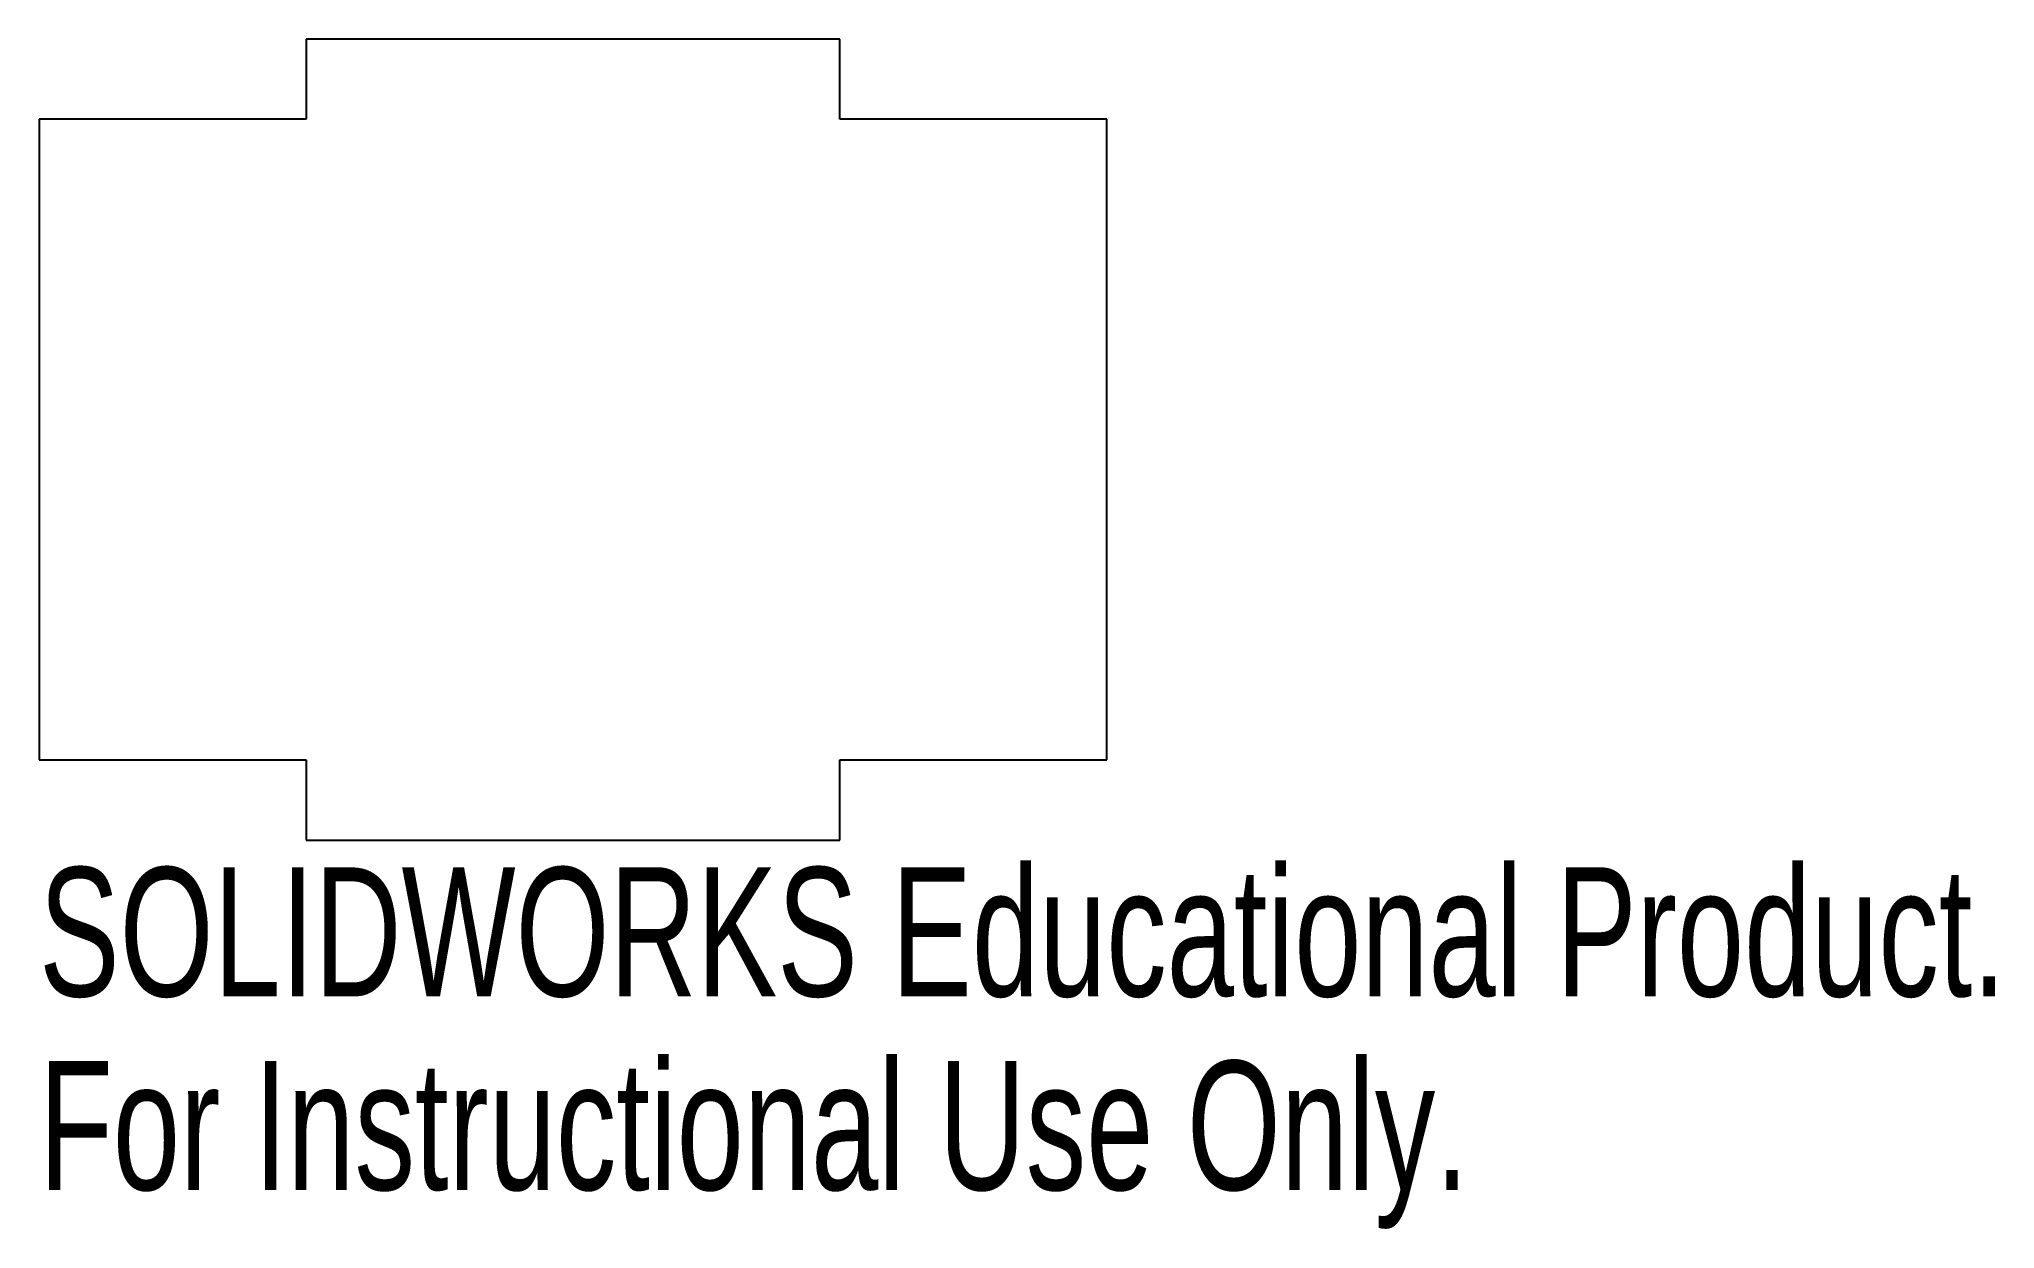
# Model space of a CAD drawing. Header units: millimetres. Extents: x -20 to 53.3, y -29.6 to 15.
import ezdxf

# ---------------------------------------------------------------- set-up
doc = ezdxf.new("R2010")
doc.units = ezdxf.units.MM
doc.styles.add('SLDTEXTSTYLE0', font='TXT', dxfattribs={"width": 0.7})

msp = doc.modelspace()

# ---------------------------------------------------------------- linework, layer by layer
at = {"color": 7, "linetype": 'Continuous', "lineweight": 25}
for p, q in [((10, 15), (-10, 15)), ((-10, 15), (-10, 12)), ((10, 12), (10, 15)), ((-20, 12), (-20, -12)), ((-10, 12), (-20, 12)), ((20, 12), (10, 12)), ((20, -12), (20, 12)), ((-20, -12), (-10, -12)), ((-10, -12), (-10, -15)), ((10, -12), (20, -12)), ((10, -15), (10, -12)), ((-10, -15), (10, -15))]:
    msp.add_line(p, q, dxfattribs=at)

# ---------------------------------------------------------------- texts
at = {"color": 7, "linetype": 'Continuous', "char_height": 4.83362, "attachment_point": 1, "style": 'SLDTEXTSTYLE0'}
for s, insert in [('SOLIDWORKS Educational Product.', (-20, -16.02)), ('For Instructional Use Only.', (-20, -23.27))]:
    msp.add_mtext(s, dxfattribs=dict(at, insert=insert))

doc.saveas('drawing.dxf')
